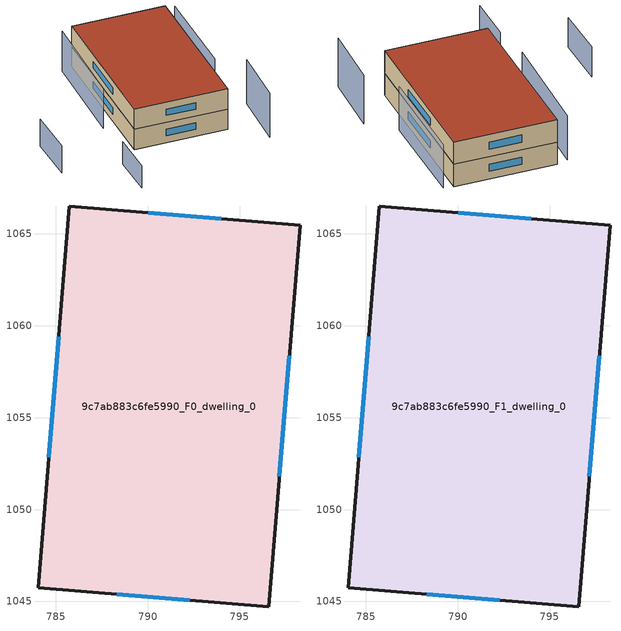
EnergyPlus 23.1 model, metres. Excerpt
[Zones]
9c7ab883c6fe5990_F0_dwelling_0
 floor ground (EU_floor_Construction): 798.29,1065.49 796.59,1044.7 784.02,1045.73 785.73,1066.51 z0
 wall outside (EU_wall_Construction): 796.59,1044.7 798.29,1065.49 785.73,1066.51 784.02,1045.73 796.59,1044.7 z0:3
 window (EU_Window_Construction): 797.17,1051.82 797.7,1058.37 / 788.32,1045.38 792.28,1045.05 / 785.14,1059.4 784.61,1052.85 / 793.99,1065.84 790.03,1066.16 z1.03:1.97
9c7ab883c6fe5990_F1_dwelling_0
 floor to 9c7ab883c6fe5990_F0_dwelling_0 (EU_floor_Construction): 798.29,1065.49 796.58,1044.7 784.02,1045.73 785.73,1066.51 z3
 wall outside (EU_wall_Construction): 796.59,1044.7 798.29,1065.49 785.73,1066.51 784.02,1045.73 796.59,1044.7 z3:6
 window (EU_Window_Construction): 797.17,1051.82 797.7,1058.37 / 788.32,1045.38 792.28,1045.05 / 785.14,1059.4 784.61,1052.85 / 793.99,1065.84 790.03,1066.16 z4.03:4.97
 roof outside (EU_roof_Construction): 796.59,1044.7 798.29,1065.49 785.73,1066.51 784.02,1045.73 z6
shading: 781.23,1043.32 780.79,1037.32 z0:3.3; 800.47,1040.68 801.39,1048.98 z0:6.5; 773.85,1051.72 773.49,1044.98 z0:4; 798.43,1051.99 799.47,1065.17 z0:5.8; 784.22,1066.15 782.79,1051.89 z0:5.9
[Building]
EU S2 Campaign: North Axis=0; Terrain=City; Solar Distribution=FullExterior
[Site:Location]
Cape.Town.Intl.AP: Latitude=-33.965; Longitude=18.602; Time Zone=2; Elevation=46
[SizingPeriod:WeatherFileDays]
AnnualSizingPeriod: Begin Month=1; Begin Day of Month=1; End Month=12; End Day of Month=31; Day of Week for Start Day=Monday; Use Weather File Daylight Saving Period=No; Use Weather File Rain and Snow Indicators=No
[MATERIAL]
EU_InternalMass_Material: Roughness=MediumRough; Thickness=0.1; Conductivity=1; Density=1800; Specific Heat=900; Thermal Absorptance=0.9; Solar Absorptance=0.7; Visible Absorptance=0.7
[MATERIAL:NOMASS] Roughness=MediumRough; Thermal Absorptance=0.9; Solar Absorptance=0.7; Visible Absorptance=0.7
Name | Thermal Resistance
EU_wall_NoMass | 0.493876
EU_roof_NoMass | 0.449382
EU_floor_NoMass | 1.25
[WINDOWMATERIAL:SIMPLEGLAZINGSYSTEM]
EU_Window_SimpleGlazing: UFactor=4.4; Solar Heat Gain Coefficient=0.85; Visible Transmittance=0.85
[CONSTRUCTION]
EU_wall_Construction: EU_wall_NoMass
EU_roof_Construction: EU_roof_NoMass
EU_floor_Construction: EU_floor_NoMass
EU_Window_Construction: EU_Window_SimpleGlazing
EU_InternalMass_Construction: EU_InternalMass_Material
[ZONE] Type=1; Multiplier=1; Ceiling Height=autocalculate; Volume=788.498; Floor Area=autocalculate; Part of Total Floor Area=Yes
9c7ab883c6fe5990_F0_dwelling_0; 9c7ab883c6fe5990_F1_dwelling_0
[INTERNALMASS] Construction=EU_InternalMass_Construction; Surface Area=262.833
Name | Zone or ZoneList
9c7ab883c6fe5990_F0_dwelling_0_EU_InternalMass | 9c7ab883c6fe5990_F0_dwelling_0
9c7ab883c6fe5990_F1_dwelling_0_EU_InternalMass | 9c7ab883c6fe5990_F1_dwelling_0
[OTHEREQUIPMENT] Fuel Type=Electricity; Design Level Calculation Method=Watts/Area; Power per Zone Floor Area=1; Fraction Latent=0; Fraction Radiant=0; Fraction Lost=0; Carbon Dioxide Generation Rate=0; EndUse Subcategory=EU_Step8_InternalGains
Name | Zone or ZoneList or Space or SpaceList | Schedule
EU_Step8_InternalGain_9c7ab883c6fe5990_F0_dwelling_0_f000 | 9c7ab883c6fe5990_F0_dwelling_0 | EU_Step8_GainSchedule_9c7ab883c6fe5990_F0_dwelling_0_f000
EU_Step8_InternalGain_9c7ab883c6fe5990_F1_dwelling_0_f000 | 9c7ab883c6fe5990_F1_dwelling_0 | EU_Step8_GainSchedule_9c7ab883c6fe5990_F1_dwelling_0_f000
[ZONEVENTILATION:DESIGNFLOWRATE] Schedule=EU_AlwaysOn; Design Flow Rate Calculation Method=AirChanges/Hour; Air Changes per Hour=0.64; Ventilation Type=Natural; Fan Pressure Rise=0; Fan Total Efficiency=1; Constant Term Coefficient=1; Temperature Term Coefficient=0; Velocity Term Coefficient=0; Velocity Squared Term Coefficient=0; Minimum Indoor Temperature=-100; Maximum Indoor Temperature=100; Delta Temperature=-100; Minimum Outdoor Temperature=-100; Maximum Outdoor Temperature=100; Maximum Wind Speed=40
Name | Zone or ZoneList or Space or SpaceList
EU_ConstantAir_9c7ab883c6fe5990_F0_dwelling_0 | 9c7ab883c6fe5990_F0_dwelling_0
EU_ConstantAir_9c7ab883c6fe5990_F1_dwelling_0 | 9c7ab883c6fe5990_F1_dwelling_0
[HVACTEMPLATE:THERMOSTAT] Constant Heating Setpoint=20; Constant Cooling Setpoint=50
EU_HeatOnly_9c7ab883c6fe5990_F0_dwelling_0; EU_HeatOnly_9c7ab883c6fe5990_F1_dwelling_0
[HVACTEMPLATE:ZONE:IDEALLOADSAIRSYSTEM] System Availability Schedule=EU_AlwaysOn; Maximum Heating Supply Air Temperature=50; Minimum Cooling Supply Air Temperature=13; Maximum Heating Supply Air Humidity Ratio=0.0156; Minimum Cooling Supply Air Humidity Ratio=0.0077; Heating Limit=NoLimit; Cooling Limit=NoLimit; Heating Availability Schedule=EU_AlwaysOn; Cooling Availability Schedule=EU_CoolingOff; Dehumidification Control Type=ConstantSensibleHeatRatio; Cooling Sensible Heat Ratio=0.7; Dehumidification Setpoint=60; Humidification Control Type=None; Humidification Setpoint=30; Outdoor Air Method=None; Outdoor Air Flow Rate per Person=0.00944; Outdoor Air Flow Rate per Zone Floor Area=0; Outdoor Air Flow Rate per Zone=0; Demand Controlled Ventilation Type=None; Outdoor Air Economizer Type=NoEconomizer; Heat Recovery Type=None; Sensible Heat Recovery Effectiveness=0.7; Latent Heat Recovery Effectiveness=0.65
Name | Template Thermostat
9c7ab883c6fe5990_F0_dwelling_0 | EU_HeatOnly_9c7ab883c6fe5990_F0_dwelling_0
9c7ab883c6fe5990_F1_dwelling_0 | EU_HeatOnly_9c7ab883c6fe5990_F1_dwelling_0
[SIZING:ZONE] Zone Cooling Design Supply Air Temperature Input Method=SupplyAirTemperature; Zone Cooling Design Supply Air Temperature=13; Zone Heating Design Supply Air Temperature Input Method=SupplyAirTemperature; Zone Heating Design Supply Air Temperature=50; Zone Cooling Design Supply Air Humidity Ratio=0.008; Zone Heating Design Supply Air Humidity Ratio=0.008; Cooling Design Air Flow Method=DesignDay; Cooling Design Air Flow Rate=0; Cooling Minimum Air Flow per Zone Floor Area=0.000762; Cooling Minimum Air Flow=0; Cooling Minimum Air Flow Fraction=0.2; Heating Design Air Flow Method=DesignDay; Heating Design Air Flow Rate=0; Heating Maximum Air Flow per Zone Floor Area=0.002032; Heating Maximum Air Flow=0.141576; Heating Maximum Air Flow Fraction=0.3; Account for Dedicated Outdoor Air System=No; Dedicated Outdoor Air System Control Strategy=NeutralSupplyAir; Dedicated Outdoor Air Low Setpoint Temperature for Design=autosize; Dedicated Outdoor Air High Setpoint Temperature for Design=autosize; Zone Load Sizing Method=Sensible Load Only No Latent Load; Zone Latent Cooling Design Supply Air Humidity Ratio Input Method=HumidityRatioDifference; Zone Cooling Design Supply Air Humidity Ratio Difference=0.005; Zone Latent Heating Design Supply Air Humidity Ratio Input Method=HumidityRatioDifference; Zone Humidification Design Supply Air Humidity Ratio Difference=0.005
9c7ab883c6fe5990_F0_dwelling_0; 9c7ab883c6fe5990_F1_dwelling_0
[SCHEDULE:CONSTANT]
Name | Hourly Value
EU_AlwaysOn | 1
EU_CoolingOff | 0
[SCHEDULE:FILE] Column Number=1; Rows to Skip at Top=0; Number of Hours of Data=8760; Column Separator=Comma; Interpolate to Timestep=No; Minutes per Item=60; Adjust Schedule for Daylight Savings=Yes
Name | File
EU_Step8_GainSchedule_9c7ab883c6fe5990_F0_dwelling_0_f000 | ../../schedules/9c7ab883c6fe5990/9c7ab883c6fe5990_F0_dwelling_0_f000_gain.csv
EU_Step8_GainSchedule_9c7ab883c6fe5990_F1_dwelling_0_f000 | ../../schedules/9c7ab883c6fe5990/9c7ab883c6fe5990_F1_dwelling_0_f000_gain.csv
